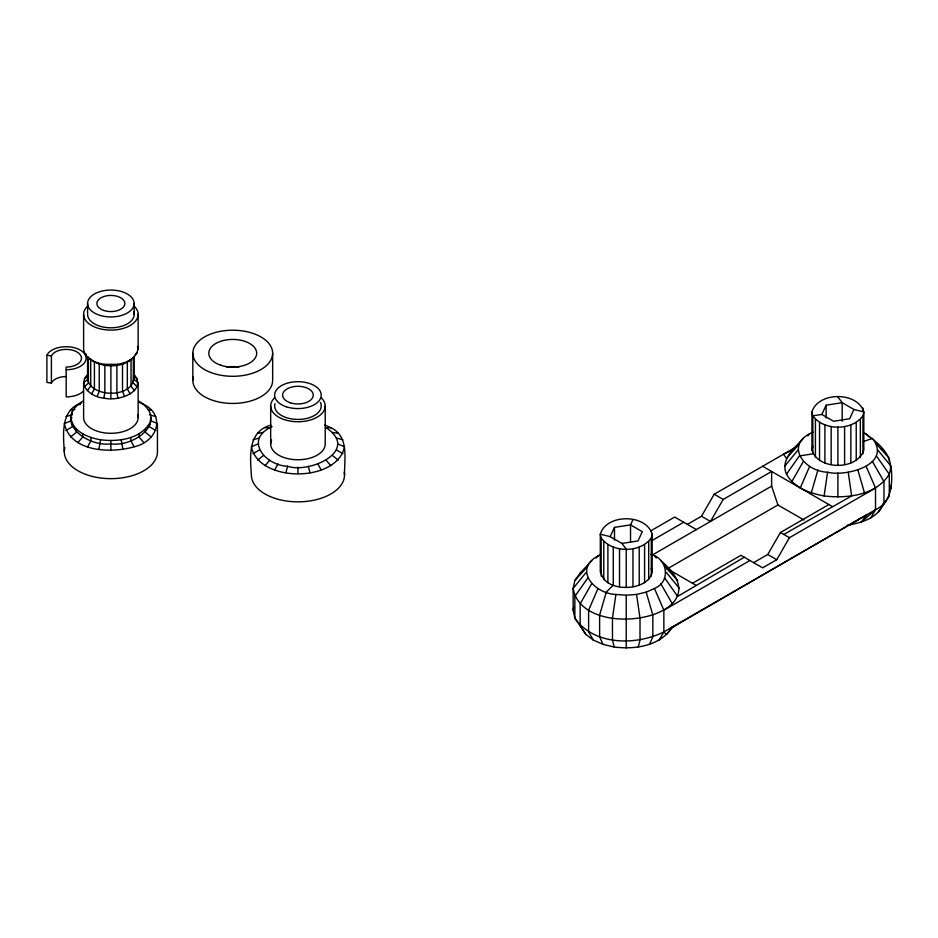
<?xml version="1.0" encoding="UTF-8"?>
<svg xmlns="http://www.w3.org/2000/svg" width="938" height="938" viewBox="0 0 938 938"><rect width="100%" height="100%" fill="white"/><g stroke="black" fill="none" stroke-linecap="round" stroke-linejoin="round"><path stroke-width="1.41" d="M600.379 554.839C571.863 567.513 593.297 593.648 615.903 594.434L612.467 618.142L612.467 639.868L614.191 647.021C634.897 649.659 660.352 646.141 672.382 626.994L666.555 634.498L663.858 631.919L663.858 610.192L654.454 588.466C671.315 581.63 667.539 558.45 650.913 554.311M863.746 432.641C876.948 441.435 895.602 456.325 889.283 474.218C875.963 495.592 847.014 498.653 824.115 495.944L827.562 472.236C803.878 471.427 783.523 444.037 813.211 432.125M87.257 374.919C76.682 385.905 92.932 397.771 103.825 398.005L104.857 392.518L104.857 365.363L103.825 364.331C95.477 362.842 84.655 358.832 83.611 349.124L83.611 314.359M591.679 560.654L580.153 573.106L574.842 580.516L573.153 588.396L573.153 610.122L574.842 618.142L585.91 634.498L593.308 640.068L602.958 644.336L614.191 647.021M573.153 610.122L573.716 607.496M81.571 402.918C60.501 409.648 63.186 434.317 64.312 451.764M139.094 401.265C169.579 420.693 135.072 447.285 110.883 443.85C86.683 447.285 52.176 420.693 82.661 401.265M71.78 417.234L70.971 420.81L64.312 423.53C70.69 452.409 111.223 453.429 134.157 446.805C159.718 440.954 166.389 411.559 138.976 402.379M91.596 360.251C105.877 369.889 132.727 367.462 138.144 349.124L138.144 314.359M103.825 398.005C117.062 401.956 147.254 392.236 134.497 374.919M155.849 430.483L149.423 426.778L150.784 417.551M271.047 425.043C247.855 431.374 249.989 455.727 251.384 474.968A46.56 26.885 0 0 0 300.371 501.807A46.56 26.885 0 0 0 344.246 472.154M344.504 474.968C344.352 458.659 349.276 436.358 330.868 427.716L326.166 427.716C360.403 450.709 309.528 473.842 287.614 466.268C265.008 465.483 243.563 439.347 272.079 426.673M258.032 444.014L251.384 446.723C258.654 482.929 337.223 482.929 344.504 446.723L337.856 444.014M600.297 572.18L600.297 534.156C606.37 513.637 646.094 513.637 652.18 534.156L652.18 572.18C647.701 593.062 600.191 592.804 600.883 569.589M651.289 576.049L651.289 538.037L652.18 534.156M660.798 560.654C728.826 617.181 582.404 644.242 573.153 588.396L586.332 572.18M824.115 495.944C809.717 493.271 794.017 487.748 786.49 474.229C779.97 459.491 794.568 448.059 803.327 438.456M811.945 411.97C818.03 391.439 857.754 391.439 863.828 411.97L863.828 449.982C857.754 470.501 818.03 470.501 811.945 449.982L811.945 411.97L812.836 415.839L812.836 453.863L799.34 455.95L786.49 474.229M811.945 449.982L812.836 446.101M862.948 453.863L862.948 415.839L863.828 411.97L853.955 409.484L842.195 402.695L837.892 396.985M827.562 472.236C846.064 476.985 892.507 464.603 872.446 438.456L863.042 441.599M847.319 525.186A46.56 26.885 0 0 0 849.934 524.823C862.901 522.278 879.281 517.037 883.502 503.038M638.286 647.021L640.009 639.868L640.009 618.142L636.562 594.434L646.188 592.136L654.454 588.466M98.83 449.49L100.554 439.805C88.336 437.624 72.507 431.773 70.971 417.551M285.891 472.693L287.614 466.268M811.276 492.872L817.936 469.938M97.247 396.434L99.24 391.181L99.24 364.026L97.247 362.76M598.022 588.466L588.607 610.192L588.607 631.919L593.308 640.068M800.266 487.995L809.67 466.28M649.518 644.336L652.848 636.796L652.848 615.07L646.188 592.136M610.169 536.642L614.484 527.367L630.535 524.893L642.295 531.682L637.992 540.945L621.929 543.43L610.169 536.642L600.297 534.156L601.176 538.037L601.176 576.049M632.951 519.699L630.535 524.893L630.535 542M862.948 415.839C851.927 430.964 823.845 430.964 812.836 415.839L821.829 414.455L826.132 405.181L842.195 402.695L842.195 421.221M853.955 409.484L849.64 418.758L833.589 421.244L821.829 414.455M87.597 446.805L90.927 440.766L90.927 437.507M274.658 470.008L277.988 463.958M591.679 583.694L580.153 603.838L580.153 625.552L585.91 634.498M791.801 481.64L803.327 461.508M91.596 393.925L94.421 389.036L94.421 361.88L87.257 356.991M687.378 524.389L701.495 516.24L714.193 494.232L795.447 447.332M803.983 520.015L777.93 504.972L771.634 486.13L771.634 471.462L723.198 499.426L710.488 521.434L701.495 516.24M659.156 640.068L663.858 631.919L875.517 509.721C892.437 501.877 892.695 482.261 891.1 466.268L877.792 449.982M753.636 562.636L767.741 554.487L780.451 532.491L828.887 504.527M692.49 583.272L740.926 555.308L762.629 567.83L776.746 559.693L789.444 537.685L875.517 487.995L866.102 466.28M870.816 517.87L875.517 509.721L875.517 487.995M889.623 490.41L891.1 487.995L890.49 485.345M878.214 512.3L883.971 503.366L883.971 481.628L872.446 461.508M882.857 505.817L889.283 495.956L889.283 474.218L876.432 455.95M587.692 578.136L574.842 596.427L574.842 618.142C594.012 645.696 636.163 645.684 663.858 631.919M100.554 439.805C117.731 441.833 139.434 439.535 149.423 423.519M601.176 538.037C612.197 553.15 640.279 553.15 651.289 538.037M87.257 390.665L90.716 386.257L90.716 359.102M784.672 466.28L797.98 449.982M77.96 442.537L82.661 437.108L82.661 433.848M265.02 465.729L269.722 460.3M596.134 558.063L598.022 555.882M807.782 435.865L809.67 433.684M574.842 580.516L587.692 566.212M799.34 444.014L786.49 458.319L783.418 454.273L793.923 449.325M84.537 386.866L88.395 383.009L88.395 357.284M130.159 360.251L124.508 362.76L117.93 364.331L116.898 365.363L116.898 392.518L117.93 398.005M875.517 509.721L861.166 522.138L866.993 514.645L671.209 628.014L680.32 622.41M87.597 356.663L87.597 379.538L83.611 382.798L83.611 417.551A27.272 15.747 0 0 0 113.252 433.239A27.272 15.747 0 0 0 137.734 414.819M70.549 436.967L76.318 432.336L76.318 429.076M257.622 460.171L263.379 455.528M130.112 359.793L127.334 361.88L127.334 389.036L130.159 393.925M580.153 573.106L584.386 569.929M84.537 378.718L87.422 376.724M135.295 354.529L137.218 353.192M124.508 362.76L122.515 364.026L122.515 391.181L124.508 396.434M744.291 557.242L677.635 596.416L664.784 578.136M849.934 524.823L859.056 519.23M132.188 358.398L134.497 356.991M65.906 430.483L72.332 426.778L72.332 423.519M252.967 453.687L259.392 449.97M650.761 530.861L674.68 517.049L696.383 529.583M651.382 540.898L683.673 522.255M651.453 555.519L771.634 486.13M666.789 569.132L777.93 504.972M783.805 534.426L851.657 495.944L848.222 472.236M663.858 610.192L749.931 560.502M65.906 416.566L72.332 414.842M252.967 439.77L259.392 438.046M70.549 410.082L74.876 409.484M257.622 433.286L263.379 432.488M103.825 364.331L117.93 364.331M615.903 594.434L626.232 595.22L636.562 594.434M77.96 404.524L80.305 404.524M265.02 427.716L269.722 427.716M332.509 432.488L338.266 433.286M148.321 409.683L151.206 410.082M66.176 376.548A15.301 8.829 0 0 0 51.402 383.103L46.9 382.399L46.9 355.244L51.402 355.948A15.301 8.829 0 0 1 68.826 349.534A15.301 8.829 0 0 1 81.418 358.996A15.301 8.829 0 0 1 66.176 367.063L66.176 396.903A19.956 11.526 0 0 0 83.459 391.146M336.496 438.046L342.921 439.77M149.423 414.842L155.849 416.566M150.784 420.81L157.443 423.53L157.443 451.764A46.56 26.885 0 0 1 107.225 478.568A46.56 26.885 0 0 1 64.886 447.555M324.841 425.043L330.868 427.716M762.629 466.268L832.24 506.461M714.193 494.232L723.198 499.426M780.451 532.491L789.444 537.685M767.741 554.487L776.746 559.693M668.841 569.612L695.844 585.206M336.496 449.97L342.921 453.687M133.36 376.056L137.218 378.718M84.537 353.192L86.46 354.529M880.805 448.516L883.971 450.908M669.146 570.714L672.323 573.106M332.509 455.528L338.266 460.171M151.206 436.967L145.437 432.336L145.437 429.076M137.218 386.866L133.36 383.009L133.36 357.284M876.432 444.014L889.283 458.319L889.283 461.215M664.784 566.212L677.635 580.516M866.102 433.684L868.928 436.944M654.454 555.882L656.342 558.051M326.166 460.3L330.868 465.729M143.795 442.537L139.094 437.108L139.094 433.848M666.144 572.18L679.452 588.466M134.497 390.665L131.039 386.257L131.039 359.102M621.929 543.43L626.232 549.14L626.232 587.153M660.798 583.694L672.323 603.826M317.9 463.958L321.218 470.008M134.157 446.805L130.828 440.766L130.828 437.507M602.958 644.336L599.628 636.796L599.628 615.07L606.276 592.136L613.264 585.148L613.264 547.135M857.848 469.938L864.496 492.872M308.274 466.268L309.997 472.693M122.925 449.49L121.201 439.805M651.289 568.299L652.18 572.18M137.534 346.403L138.144 349.124M133.63 377.217C134.251 398.04 91.607 398.275 87.597 379.538M862.948 408.089L862.948 411.008M860.357 419.45L860.357 457.474M856.23 422.557L856.23 460.57M850.86 424.937L850.86 462.95M844.599 426.427L844.599 464.451M837.892 426.942L837.892 464.955M837.892 473.022L837.892 496.988M831.174 426.427L831.174 464.451M826.132 405.181L826.132 418.008M824.912 424.937L824.912 462.95M819.542 422.557L819.542 460.57M815.427 419.45L815.427 457.474M648.697 541.648L648.697 579.672M644.582 544.755L644.582 582.768M639.212 547.135L639.212 585.148M632.951 548.624L632.951 586.649M626.232 595.22L626.232 647.935M619.526 548.624L619.526 586.649M614.484 527.367L614.484 540.206M607.894 544.755L607.894 582.768M603.767 541.648L603.767 579.672M325.216 405.99L325.216 444.014A27.272 15.747 0 0 1 294.38 459.62A27.272 15.747 0 0 1 271.598 439.934M297.944 467.054L297.944 473.608M272.653 353.251A39.912 23.04 0 0 1 212.785 373.207A39.912 23.04 0 0 1 212.785 333.295A39.912 23.04 0 0 1 272.653 353.251L272.653 380.406A39.912 23.04 0 0 1 229.611 403.375A39.912 23.04 0 0 1 193.322 376.795M270.672 405.99L270.672 444.014M192.829 353.251L192.829 380.406M138.144 417.551L138.144 382.798L134.157 379.538L134.157 356.663M134.157 303.502A23.286 13.437 0 0 1 99.24 315.145A23.286 13.437 0 0 1 99.24 291.859A23.286 13.437 0 0 1 134.157 303.502L134.157 314.359M110.883 364.87L110.883 398.544M110.883 440.59L110.883 450.404M87.597 303.502L87.597 314.359A23.286 13.437 0 0 0 112.912 327.749A23.286 13.437 0 0 0 133.806 312.026M72.332 411.594L72.332 413.764M51.402 355.948L51.402 383.103M320.433 402.508A23.286 13.437 0 0 1 298.952 419.415A23.286 13.437 0 0 1 275.022 403.657M321.558 398.122A27.272 15.747 0 0 1 297.944 421.737A27.272 15.747 0 0 1 274.33 398.122M134.497 306.491A27.272 15.747 0 0 1 110.883 330.106A27.272 15.747 0 0 1 87.257 306.491M46.9 355.244A19.956 11.526 0 0 1 69.635 346.884A19.956 11.526 0 0 1 86.05 359.231A19.956 11.526 0 0 1 66.176 369.748M226.55 367.051A23.942 13.824 0 0 1 238.944 367.051M286.301 406.775A23.286 13.437 0 0 0 321.218 395.133A23.286 13.437 0 0 0 286.301 383.49A23.286 13.437 0 0 0 286.301 406.775M290.288 402.777A15.301 8.829 0 0 0 313.245 395.133A15.301 8.829 0 0 0 290.288 387.476A15.301 8.829 0 0 0 290.288 402.777M103.895 310.49A13.964 8.067 0 0 0 124.848 303.502A13.964 8.067 0 0 0 103.895 296.514A13.964 8.067 0 0 0 103.895 310.49M220.77 365.222A23.942 13.824 0 0 0 256.684 353.251A23.942 13.824 0 0 0 220.77 341.28A23.942 13.824 0 0 0 220.77 365.222"/></g></svg>
